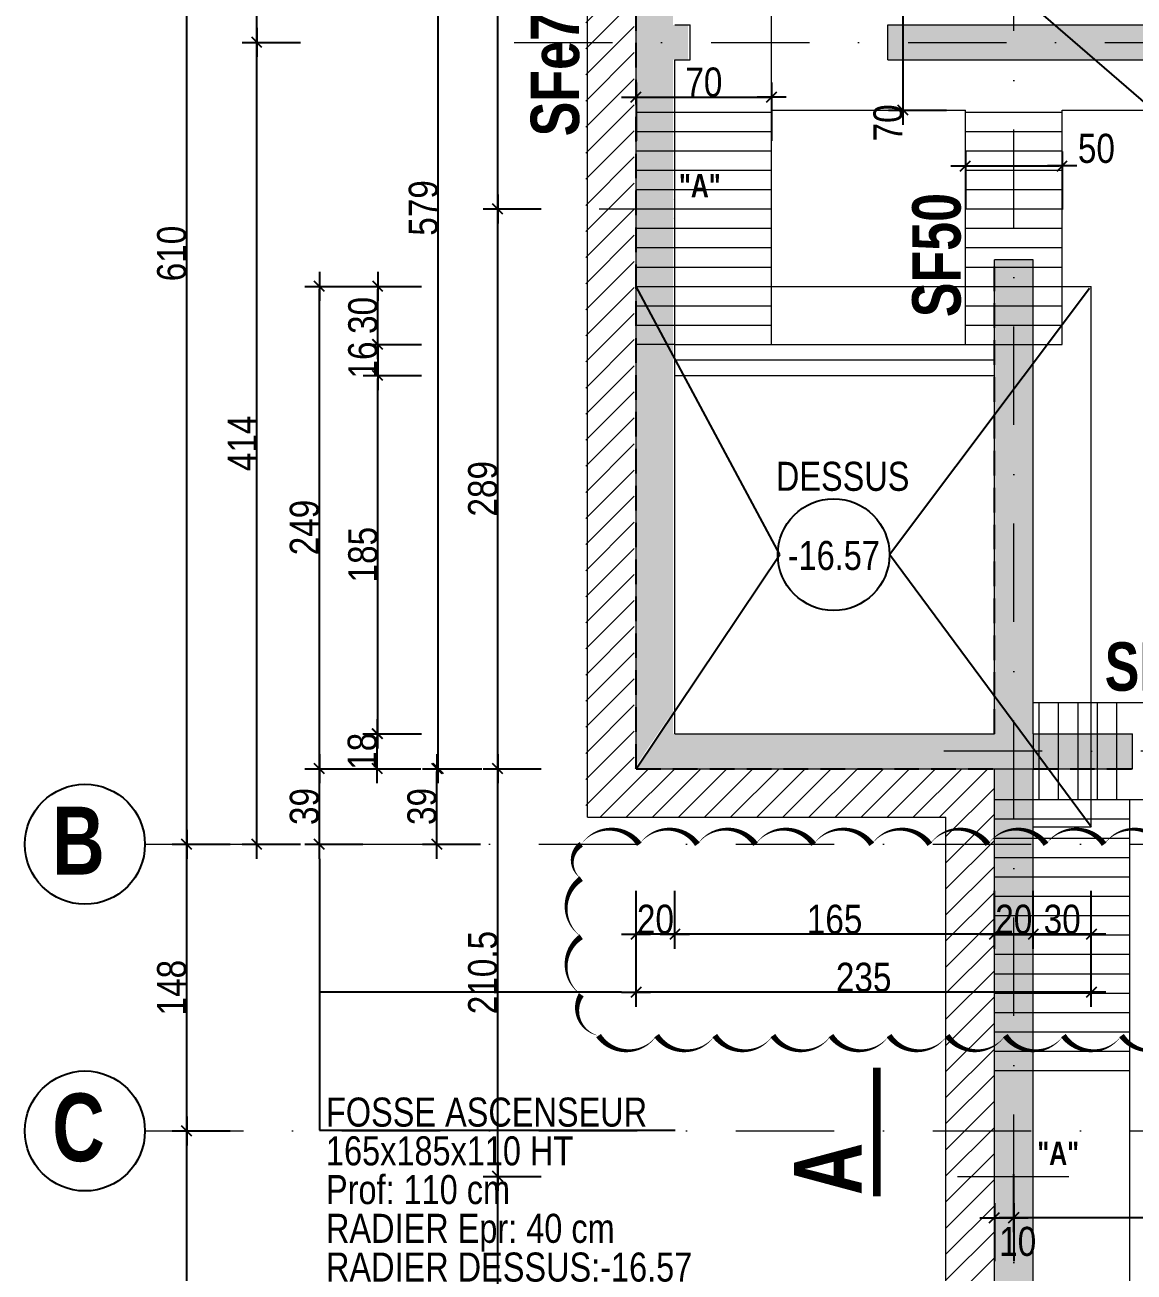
# Model space of a CAD drawing. Header units: centimetres. Extents: x 27441 to 36330, y -3271 to 929.
# Drawn here: x 28565 to 29138, y -848 to -204 of the extents above; entities that cross this region are included whole.
import ezdxf
from ezdxf.enums import TextEntityAlignment as Align

# ---------------------------------------------------------------- set-up
doc = ezdxf.new("R2010")
doc.units = ezdxf.units.CM
doc.header["$PDMODE"] = 1
doc.header["$PDSIZE"] = -2
doc.linetypes.add('CACHEX2', pattern=[19.05, 12.7, -6.35])
doc.linetypes.add('TIRETPTX2', pattern=[50.8, 25.4, -12.7, 0, -12.7])
for name, color, linetype in [('01_cote_gen', 4, 'Continuous'), ('01_linteaux', 2, 'Continuous'), ('01_murs_sup', 2, 'CACHEX2'), ('01_poch_murs', 253, 'Continuous'), ('01_texte', 230, 'Continuous'), ('AA_COTES', 2, 'Continuous')]:
    doc.layers.add(name, color=color, linetype=linetype)
for name, color, linetype, lineweight in [('01_murs_coup', 5, 'Continuous', 60), ('01_sem', 42, 'Continuous', 15), ('01_tram_axes', 2, 'TIRETPTX2', 9)]:
    doc.layers.add(name, color=color, linetype=linetype, lineweight=lineweight)
doc.styles.add('impact', font='impact.ttf')
doc.styles.add('MATTE_TXT', font='arial.ttf')
doc.styles.add('STYLE2', font='ARIALN.TTF')
doc.dimstyles.new('JB50', dxfattribs={"dimscale": 0.1, "dimtxt": 150, "dimasz": 15, "dimexe": 0.1, "dimexo": 0.1, "dimgap": 0.09, "dimtad": 1, "dimdec": 1, "dimdsep": 46, "dimtxsty": 'STYLE2', "dimblk1": 'BOND_G', "dimblk2": 'BOND_D', "dimsah": 1, "dimcen": 1.5, "dimdle": 0.01, "dimse1": 1, "dimse2": 1, "dimclrd": 4, "dimclre": 2, "dimclrt": 6, "dimazin": 2, "dimtfac": 2.333333, "dimtdec": 1, "dimtix": 1, "dimtmove": 2, "dimatfit": 3, "dimldrblk": 'BOND_G', "dimfxl": 1, "dimtolj": 1, "dimtzin": 0, "dimarcsym": 0})

# ---------------------------------------------------------------- blocks, each defined once
blk = doc.blocks.new('BOND_G')
at = {"layer": 'AA_COTES', "color": 0}
for p, q in [((0, -5), (0, 15)), ((5, 0), (-5, 0)), ((1.77, 1.77), (-1.77, -1.77))]:
    blk.add_line(p, q, dxfattribs=at)
blk = doc.blocks.new('BOND_D')
at = {"layer": 'AA_COTES', "color": 0}
for p, q in [((0, 5), (0, -15)), ((5, 0), (-5, 0)), ((-1.77, -1.77), (1.77, 1.77))]:
    blk.add_line(p, q, dxfattribs=at)
blk = doc.blocks.new('*D972')
at = {"layer": '01_cote_gen', "color": 4, "lineweight": -2, "transparency": 16777216}
blk.add_line((28648.42, -1383.86), (28648.42, -776.86), dxfattribs=at)
at = {"layer": 'Defpoints', "color": 0, "lineweight": 0, "transparency": 16777216}
for p in [(28648.42, -775.36), (28715.93, -775.36), (28683.64, -1385.36)]:
    blk.add_point(p, dxfattribs=at)
at = {"layer": '01_cote_gen', "color": 4, "lineweight": -2, "transparency": 16777216, "xscale": 1.5, "yscale": 1.5, "zscale": 1.5}
for name, p, rotation in [('BOND_D', (28648.42, -775.36), 90), ('BOND_G', (28648.42, -1385.36), 270)]:
    blk.add_blockref(name, p, dxfattribs=dict(at, rotation=rotation))
at = {"layer": '01_cote_gen', "color": 6, "transparency": 16777216, "insert": (28640.76, -1080.36), "char_height": 15, "attachment_point": 5, "rotation": 90, "style": 'STYLE2'}
blk.add_mtext('\\A1;610', dxfattribs=at)
blk = doc.blocks.new('*D973')
at = {"layer": '01_cote_gen', "color": 4, "lineweight": -2, "transparency": 16777216}
blk.add_line((28648.42, -773.86), (28648.42, -628.86), dxfattribs=at)
at = {"layer": 'Defpoints', "color": 0, "lineweight": 0, "transparency": 16777216}
for p in [(28648.42, -627.36), (28695.38, -627.36), (28715.93, -775.36)]:
    blk.add_point(p, dxfattribs=at)
at = {"layer": '01_cote_gen', "color": 4, "lineweight": -2, "transparency": 16777216, "xscale": 1.5, "yscale": 1.5, "zscale": 1.5}
for name, p, rotation in [('BOND_D', (28648.42, -627.36), 90), ('BOND_G', (28648.42, -775.36), 270)]:
    blk.add_blockref(name, p, dxfattribs=dict(at, rotation=rotation))
at = {"layer": '01_cote_gen', "color": 6, "transparency": 16777216, "insert": (28640.76, -701.36), "char_height": 15, "attachment_point": 5, "rotation": 90, "style": 'STYLE2'}
blk.add_mtext('\\A1;148', dxfattribs=at)
blk = doc.blocks.new('*D974')
at = {"layer": '01_cote_gen', "color": 4, "lineweight": -2, "transparency": 16777216}
blk.add_line((28648.42, -625.86), (28648.42, -18.86), dxfattribs=at)
at = {"layer": 'Defpoints', "color": 0, "lineweight": 0, "transparency": 16777216}
for p in [(28648.42, -17.36), (28727.67, -17.36), (28695.38, -627.36)]:
    blk.add_point(p, dxfattribs=at)
at = {"layer": '01_cote_gen', "color": 4, "lineweight": -2, "transparency": 16777216, "xscale": 1.5, "yscale": 1.5, "zscale": 1.5}
for name, p, rotation in [('BOND_D', (28648.42, -17.36), 90), ('BOND_G', (28648.42, -627.36), 270)]:
    blk.add_blockref(name, p, dxfattribs=dict(at, rotation=rotation))
at = {"layer": '01_cote_gen', "color": 6, "transparency": 16777216, "insert": (28640.76, -322.36), "char_height": 15, "attachment_point": 5, "rotation": 90, "style": 'STYLE2'}
blk.add_mtext('\\A1;610', dxfattribs=at)
blk = doc.blocks.new('*D1228')
at = {"layer": '01_cote_gen', "color": 4, "lineweight": -2, "transparency": 16777216}
blk.add_line((28684.64, -625.86), (28684.64, -214.86), dxfattribs=at)
at = {"layer": 'Defpoints', "color": 0, "lineweight": 0, "transparency": 16777216}
for p in [(28684.64, -213.36), (28817.45, -213.36), (28801.11, -627.36)]:
    blk.add_point(p, dxfattribs=at)
at = {"layer": '01_cote_gen', "color": 4, "lineweight": -2, "transparency": 16777216, "xscale": 1.5, "yscale": 1.5, "zscale": 1.5}
for name, p, rotation in [('BOND_D', (28684.64, -213.36), 90), ('BOND_G', (28684.64, -627.36), 270)]:
    blk.add_blockref(name, p, dxfattribs=dict(at, rotation=rotation))
at = {"layer": '01_cote_gen', "color": 6, "lineweight": 0, "transparency": 16777216, "insert": (28677.1, -420.36), "char_height": 15, "attachment_point": 5, "rotation": 90, "style": 'STYLE2'}
blk.add_mtext('\\A1;414', dxfattribs=at)
blk = doc.blocks.new('*D1229')
at = {"layer": '01_cote_gen', "color": 4, "lineweight": -2, "transparency": 16777216}
blk.add_line((28684.64, -211.86), (28684.64, -18.86), dxfattribs=at)
at = {"layer": 'Defpoints', "color": 0, "lineweight": 0, "transparency": 16777216}
for p in [(28684.64, -17.36), (28734.2, -17.36), (28707.14, -213.36)]:
    blk.add_point(p, dxfattribs=at)
at = {"layer": '01_cote_gen', "color": 4, "lineweight": -2, "transparency": 16777216, "xscale": 1.5, "yscale": 1.5, "zscale": 1.5}
for name, p, rotation in [('BOND_D', (28684.64, -17.36), 90), ('BOND_G', (28684.64, -213.36), 270)]:
    blk.add_blockref(name, p, dxfattribs=dict(at, rotation=rotation))
at = {"layer": '01_cote_gen', "color": 6, "lineweight": 0, "transparency": 16777216, "insert": (28676.97, -115.36), "char_height": 15, "attachment_point": 5, "rotation": 90, "style": 'STYLE2'}
blk.add_mtext('\\A1;196', dxfattribs=at)
blk = doc.blocks.new('*D1237')
at = {"layer": '01_cote_gen', "color": 4, "lineweight": -2, "transparency": 16777216}
blk.add_line((29420.94, -628.86), (29420.94, -1655.86), dxfattribs=at)
at = {"layer": 'Defpoints', "color": 0, "lineweight": 0, "transparency": 16777216}
for p in [(29365.82, -627.36), (28927.52, -1657.36), (29420.94, -1657.36)]:
    blk.add_point(p, dxfattribs=at)
at = {"layer": '01_cote_gen', "color": 4, "lineweight": -2, "transparency": 16777216, "xscale": 1.5, "yscale": 1.5, "zscale": 1.5}
for name, p, rotation in [('BOND_G', (29420.94, -627.36), 90), ('BOND_D', (29420.94, -1657.36), 270)]:
    blk.add_blockref(name, p, dxfattribs=dict(at, rotation=rotation))
at = {"layer": '01_cote_gen', "color": 6, "lineweight": 0, "transparency": 16777216, "insert": (29413.27, -1142.36), "char_height": 15, "attachment_point": 5, "rotation": 90, "style": 'STYLE2'}
blk.add_mtext('\\A1;1030', dxfattribs=at)
blk = doc.blocks.new('*D904')
at = {"layer": '01_cote_gen', "color": 4, "lineweight": -2, "transparency": 16777216}
blk.add_line((28881.95, -241.63), (28948.95, -241.63), dxfattribs=at)
at = {"layer": 'Defpoints', "color": 0, "lineweight": 0, "transparency": 16777216}
for p in [(28880.45, -240.29), (28950.45, -240.29), (28950.45, -241.63)]:
    blk.add_point(p, dxfattribs=at)
at = {"layer": '01_cote_gen', "color": 4, "lineweight": -2, "transparency": 16777216, "xscale": 1.5, "yscale": 1.5, "zscale": 1.5, "rotation": 180}
blk.add_blockref('BOND_G', (28880.45, -241.63), dxfattribs=at)
at = {"layer": '01_cote_gen', "color": 4, "lineweight": -2, "transparency": 16777216, "xscale": 1.5, "yscale": 1.5, "zscale": 1.5}
blk.add_blockref('BOND_D', (28950.45, -241.63), dxfattribs=at)
at = {"layer": '01_cote_gen', "color": 6, "lineweight": 0, "transparency": 16777216, "insert": (28915.45, -233.96), "char_height": 15, "attachment_point": 5, "style": 'STYLE2'}
blk.add_mtext('\\A1;70', dxfattribs=at)
blk = doc.blocks.new('*D910')
at = {"layer": '01_cote_gen', "color": 4, "lineweight": -2, "transparency": 16777216}
blk.add_line((29018.27, -246.86), (29018.27, -179.86), dxfattribs=at)
at = {"layer": 'Defpoints', "color": 0, "lineweight": 0, "transparency": 16777216}
for p in [(29018.27, -178.36), (29018.86, -178.36), (29018.86, -248.36)]:
    blk.add_point(p, dxfattribs=at)
at = {"layer": '01_cote_gen', "color": 4, "lineweight": -2, "transparency": 16777216, "xscale": 1.5, "yscale": 1.5, "zscale": 1.5}
for name, p, rotation in [('BOND_D', (29018.27, -178.36), 90), ('BOND_G', (29018.27, -248.36), 270)]:
    blk.add_blockref(name, p, dxfattribs=dict(at, rotation=rotation))
at = {"layer": '01_cote_gen', "color": 6, "lineweight": 0, "transparency": 16777216, "insert": (29010.6, -254.93), "char_height": 15, "attachment_point": 5, "rotation": 90, "style": 'STYLE2'}
blk.add_mtext('\\A1;70', dxfattribs=at)
blk = doc.blocks.new('*D914')
at = {"layer": '01_cote_gen', "color": 4, "lineweight": -2, "transparency": 16777216}
blk.add_line((29051.95, -277.17), (29098.95, -277.17), dxfattribs=at)
at = {"layer": 'Defpoints', "color": 0, "lineweight": 0, "transparency": 16777216}
for p in [(29100.45, -277.17), (29050.45, -284.1), (29100.45, -284.1)]:
    blk.add_point(p, dxfattribs=at)
at = {"layer": '01_cote_gen', "color": 4, "lineweight": -2, "transparency": 16777216, "xscale": 1.5, "yscale": 1.5, "zscale": 1.5, "rotation": 180}
blk.add_blockref('BOND_G', (29050.45, -277.17), dxfattribs=at)
at = {"layer": '01_cote_gen', "color": 4, "lineweight": -2, "transparency": 16777216, "xscale": 1.5, "yscale": 1.5, "zscale": 1.5}
blk.add_blockref('BOND_D', (29100.45, -277.17), dxfattribs=at)
at = {"layer": '01_cote_gen', "color": 6, "lineweight": 0, "transparency": 16777216, "insert": (29118.13, -268.18), "char_height": 15, "attachment_point": 5, "style": 'STYLE2'}
blk.add_mtext('\\A1;50', dxfattribs=at)
blk = doc.blocks.new('*D1241')
at = {"layer": '01_cote_gen', "color": 4, "lineweight": -2, "transparency": 16777216}
blk.add_line((29083.96, -673.82), (29066.96, -673.82), dxfattribs=at)
at = {"layer": 'Defpoints', "color": 0, "lineweight": 0, "transparency": 16777216}
for p in [(29065.46, -522.72), (29085.46, -522.72), (29065.46, -673.82)]:
    blk.add_point(p, dxfattribs=at)
at = {"layer": '01_cote_gen', "color": 4, "lineweight": -2, "transparency": 16777216, "xscale": 1.5, "yscale": 1.5, "zscale": 1.5, "rotation": 180}
blk.add_blockref('BOND_D', (29065.46, -673.82), dxfattribs=at)
at = {"layer": '01_cote_gen', "color": 4, "lineweight": -2, "transparency": 16777216, "xscale": 1.5, "yscale": 1.5, "zscale": 1.5}
blk.add_blockref('BOND_G', (29085.46, -673.82), dxfattribs=at)
at = {"layer": '01_cote_gen', "color": 6, "lineweight": 0, "transparency": 16777216, "insert": (29075.46, -666.15), "char_height": 15, "attachment_point": 5, "style": 'STYLE2'}
blk.add_mtext('\\A1;20', dxfattribs=at)
blk = doc.blocks.new('*D1242')
at = {"layer": '01_cote_gen', "color": 4, "lineweight": -2, "transparency": 16777216}
blk.add_line((29063.96, -673.82), (28901.95, -673.82), dxfattribs=at)
at = {"layer": 'Defpoints', "color": 0, "lineweight": 0, "transparency": 16777216}
for p in [(28900.45, -544.87), (29065.46, -544.87), (28900.45, -673.82)]:
    blk.add_point(p, dxfattribs=at)
at = {"layer": '01_cote_gen', "color": 4, "lineweight": -2, "transparency": 16777216, "xscale": 1.5, "yscale": 1.5, "zscale": 1.5, "rotation": 180}
blk.add_blockref('BOND_D', (28900.45, -673.82), dxfattribs=at)
at = {"layer": '01_cote_gen', "color": 4, "lineweight": -2, "transparency": 16777216, "xscale": 1.5, "yscale": 1.5, "zscale": 1.5}
blk.add_blockref('BOND_G', (29065.46, -673.82), dxfattribs=at)
at = {"layer": '01_cote_gen', "color": 6, "lineweight": 0, "transparency": 16777216, "insert": (28982.95, -666.15), "char_height": 15, "attachment_point": 5, "style": 'STYLE2'}
blk.add_mtext('\\A1;165', dxfattribs=at)
blk = doc.blocks.new('*D1243')
at = {"layer": '01_cote_gen', "color": 4, "lineweight": -2, "transparency": 16777216}
blk.add_line((28898.95, -673.82), (28881.95, -673.82), dxfattribs=at)
at = {"layer": 'Defpoints', "color": 0, "lineweight": 0, "transparency": 16777216}
for p in [(28880.45, -545.52), (28900.45, -545.52), (28880.45, -673.82)]:
    blk.add_point(p, dxfattribs=at)
at = {"layer": '01_cote_gen', "color": 4, "lineweight": -2, "transparency": 16777216, "xscale": 1.5, "yscale": 1.5, "zscale": 1.5, "rotation": 180}
blk.add_blockref('BOND_D', (28880.45, -673.82), dxfattribs=at)
at = {"layer": '01_cote_gen', "color": 4, "lineweight": -2, "transparency": 16777216, "xscale": 1.5, "yscale": 1.5, "zscale": 1.5}
blk.add_blockref('BOND_G', (28900.45, -673.82), dxfattribs=at)
at = {"layer": '01_cote_gen', "color": 6, "lineweight": 0, "transparency": 16777216, "insert": (28890.45, -666.15), "char_height": 15, "attachment_point": 5, "style": 'STYLE2'}
blk.add_mtext('\\A1;20', dxfattribs=at)
blk = doc.blocks.new('*D1244')
at = {"layer": '01_cote_gen', "color": 4, "lineweight": -2, "transparency": 16777216}
blk.add_line((29113.96, -673.82), (29086.96, -673.82), dxfattribs=at)
at = {"layer": 'Defpoints', "color": 0, "lineweight": 0, "transparency": 16777216}
for p in [(29115.46, -570.33), (29085.46, -651.32), (29085.46, -673.82)]:
    blk.add_point(p, dxfattribs=at)
at = {"layer": '01_cote_gen', "color": 4, "lineweight": -2, "transparency": 16777216, "xscale": 1.5, "yscale": 1.5, "zscale": 1.5, "rotation": 180}
blk.add_blockref('BOND_D', (29085.46, -673.82), dxfattribs=at)
at = {"layer": '01_cote_gen', "color": 4, "lineweight": -2, "transparency": 16777216, "xscale": 1.5, "yscale": 1.5, "zscale": 1.5}
blk.add_blockref('BOND_G', (29115.46, -673.82), dxfattribs=at)
at = {"layer": '01_cote_gen', "color": 6, "lineweight": 0, "transparency": 16777216, "insert": (29100.46, -666.15), "char_height": 15, "attachment_point": 5, "style": 'STYLE2'}
blk.add_mtext('\\A1;30', dxfattribs=at)
blk = doc.blocks.new('*D917')
at = {"layer": '01_cote_gen', "color": 4, "lineweight": -2, "transparency": 16777216}
blk.add_line((29113.96, -703.78), (28881.95, -703.78), dxfattribs=at)
at = {"layer": 'Defpoints', "color": 0, "lineweight": 0, "transparency": 16777216}
for p in [(28880.45, -681.32), (29115.46, -681.32), (28880.45, -703.78)]:
    blk.add_point(p, dxfattribs=at)
at = {"layer": '01_cote_gen', "color": 4, "lineweight": -2, "transparency": 16777216, "xscale": 1.5, "yscale": 1.5, "zscale": 1.5, "rotation": 180}
blk.add_blockref('BOND_D', (28880.45, -703.78), dxfattribs=at)
at = {"layer": '01_cote_gen', "color": 4, "lineweight": -2, "transparency": 16777216, "xscale": 1.5, "yscale": 1.5, "zscale": 1.5}
blk.add_blockref('BOND_G', (29115.46, -703.78), dxfattribs=at)
at = {"layer": '01_cote_gen', "color": 6, "lineweight": 0, "transparency": 16777216, "insert": (28997.95, -696.11), "char_height": 15, "attachment_point": 5, "style": 'STYLE2'}
blk.add_mtext('\\A1;235', dxfattribs=at)
blk = doc.blocks.new('*D1245')
at = {"layer": '01_cote_gen', "color": 4, "lineweight": -2, "transparency": 16777216}
blk.add_line((28716.91, -586.83), (28716.91, -340.83), dxfattribs=at)
at = {"layer": 'Defpoints', "color": 0, "lineweight": 0, "transparency": 16777216}
for p in [(28716.91, -339.33), (28900.45, -339.33), (28880.45, -588.33)]:
    blk.add_point(p, dxfattribs=at)
at = {"layer": '01_cote_gen', "color": 4, "lineweight": -2, "transparency": 16777216, "xscale": 1.5, "yscale": 1.5, "zscale": 1.5}
for name, p, rotation in [('BOND_D', (28716.91, -339.33), 90), ('BOND_G', (28716.91, -588.33), 270)]:
    blk.add_blockref(name, p, dxfattribs=dict(at, rotation=rotation))
at = {"layer": '01_cote_gen', "color": 6, "lineweight": 0, "transparency": 16777216, "insert": (28709.25, -463.83), "char_height": 15, "attachment_point": 5, "rotation": 90, "style": 'STYLE2'}
blk.add_mtext('\\A1;249', dxfattribs=at)
blk = doc.blocks.new('*D1246')
at = {"layer": '01_cote_gen', "color": 4, "lineweight": -2, "transparency": 16777216}
blk.add_line((28716.91, -625.86), (28716.91, -589.83), dxfattribs=at)
at = {"layer": 'Defpoints', "color": 0, "lineweight": 0, "transparency": 16777216}
for p in [(28716.91, -588.33), (28727.83, -588.33), (28727.83, -627.36)]:
    blk.add_point(p, dxfattribs=at)
at = {"layer": '01_cote_gen', "color": 4, "lineweight": -2, "transparency": 16777216, "xscale": 1.5, "yscale": 1.5, "zscale": 1.5}
for name, p, rotation in [('BOND_D', (28716.91, -588.33), 90), ('BOND_G', (28716.91, -627.36), 270)]:
    blk.add_blockref(name, p, dxfattribs=dict(at, rotation=rotation))
at = {"layer": '01_cote_gen', "color": 6, "lineweight": 0, "transparency": 16777216, "insert": (28709.25, -607.84), "char_height": 15, "attachment_point": 5, "rotation": 90, "style": 'STYLE2'}
blk.add_mtext('\\A1;39', dxfattribs=at)
blk = doc.blocks.new('*D1247')
at = {"layer": '01_cote_gen', "color": 4, "lineweight": -2, "transparency": 16777216}
blk.add_line((28746.79, -586.83), (28746.79, -571.83), dxfattribs=at)
at = {"layer": 'Defpoints', "color": 0, "lineweight": 0, "transparency": 16777216}
for p in [(28746.79, -570.33), (28964.3, -570.33), (28964.3, -588.33)]:
    blk.add_point(p, dxfattribs=at)
at = {"layer": '01_cote_gen', "color": 4, "lineweight": -2, "transparency": 16777216, "xscale": 1.5, "yscale": 1.5, "zscale": 1.5}
for name, p, rotation in [('BOND_D', (28746.79, -570.33), 90), ('BOND_G', (28746.79, -588.33), 270)]:
    blk.add_blockref(name, p, dxfattribs=dict(at, rotation=rotation))
at = {"layer": '01_cote_gen', "color": 6, "lineweight": 0, "transparency": 16777216, "insert": (28739.12, -579.33), "char_height": 15, "attachment_point": 5, "rotation": 90, "style": 'STYLE2'}
blk.add_mtext('\\A1;18', dxfattribs=at)
blk = doc.blocks.new('*D1248')
at = {"layer": '01_cote_gen', "color": 4, "lineweight": -2, "transparency": 16777216}
blk.add_line((28747.1, -568.83), (28747.1, -386.83), dxfattribs=at)
at = {"layer": 'Defpoints', "color": 0, "lineweight": 0, "transparency": 16777216}
for p in [(28747.1, -385.33), (28922.77, -385.33), (28964.37, -570.33)]:
    blk.add_point(p, dxfattribs=at)
at = {"layer": '01_cote_gen', "color": 4, "lineweight": -2, "transparency": 16777216, "xscale": 1.5, "yscale": 1.5, "zscale": 1.5}
for name, p, rotation in [('BOND_D', (28747.1, -385.33), 90), ('BOND_G', (28747.1, -570.33), 270)]:
    blk.add_blockref(name, p, dxfattribs=dict(at, rotation=rotation))
at = {"layer": '01_cote_gen', "color": 6, "lineweight": 0, "transparency": 16777216, "insert": (28739.44, -477.83), "char_height": 15, "attachment_point": 5, "rotation": 90, "style": 'STYLE2'}
blk.add_mtext('\\A1;185', dxfattribs=at)
blk = doc.blocks.new('*D1249')
at = {"layer": '01_cote_gen', "color": 4, "lineweight": -2, "transparency": 16777216}
blk.add_line((28747.11, -367.83), (28747.11, -340.83), dxfattribs=at)
at = {"layer": 'Defpoints', "color": 0, "lineweight": 0, "transparency": 16777216}
for p in [(28747.11, -339.33), (28924.01, -339.33), (28922.17, -369.33)]:
    blk.add_point(p, dxfattribs=at)
at = {"layer": '01_cote_gen', "color": 4, "lineweight": -2, "transparency": 16777216, "xscale": 1.5, "yscale": 1.5, "zscale": 1.5}
for name, p, rotation in [('BOND_D', (28747.11, -339.33), 90), ('BOND_G', (28747.11, -369.33), 270)]:
    blk.add_blockref(name, p, dxfattribs=dict(at, rotation=rotation))
at = {"layer": '01_cote_gen', "color": 6, "lineweight": 0, "transparency": 16777216, "insert": (28739.44, -354.33), "char_height": 15, "attachment_point": 5, "rotation": 90, "style": 'STYLE2'}
blk.add_mtext('\\A1;30', dxfattribs=at)
blk = doc.blocks.new('*D1250')
at = {"layer": '01_cote_gen', "color": 4, "lineweight": -2, "transparency": 16777216}
for p, q in [((28747.09, -367.83), (28747.09, -366.33)), ((28747.09, -369.33), (28747.09, -385.33)), ((28747.09, -386.83), (28747.09, -388.33))]:
    blk.add_line(p, q, dxfattribs=at)
at = {"layer": 'Defpoints', "color": 0, "lineweight": 0, "transparency": 16777216}
for p in [(28925.18, -369.33), (28747.09, -385.33), (28925.18, -385.33)]:
    blk.add_point(p, dxfattribs=at)
at = {"layer": '01_cote_gen', "color": 4, "lineweight": -2, "transparency": 16777216, "xscale": 1.5, "yscale": 1.5, "zscale": 1.5}
for name, p, rotation in [('BOND_G', (28747.09, -369.33), 270), ('BOND_D', (28747.09, -385.33), 90)]:
    blk.add_blockref(name, p, dxfattribs=dict(at, rotation=rotation))
at = {"layer": '01_cote_gen', "color": 6, "lineweight": 0, "transparency": 16777216, "insert": (28739.42, -377.33), "char_height": 15, "attachment_point": 5, "rotation": 90, "style": 'STYLE2'}
blk.add_mtext('\\A1;16', dxfattribs=at)
blk = doc.blocks.new('*D1252')
at = {"layer": '01_cote_gen', "color": 4, "lineweight": -2, "transparency": 16777216}
blk.add_line((28777.62, -625.86), (28777.62, -589.83), dxfattribs=at)
at = {"layer": 'Defpoints', "color": 0, "lineweight": 0, "transparency": 16777216}
for p in [(28777.62, -588.33), (28953.37, -588.33), (28953.37, -627.36)]:
    blk.add_point(p, dxfattribs=at)
at = {"layer": '01_cote_gen', "color": 4, "lineweight": -2, "transparency": 16777216, "xscale": 1.5, "yscale": 1.5, "zscale": 1.5}
for name, p, rotation in [('BOND_D', (28777.62, -588.33), 90), ('BOND_G', (28777.62, -627.36), 270)]:
    blk.add_blockref(name, p, dxfattribs=dict(at, rotation=rotation))
at = {"layer": '01_cote_gen', "color": 6, "lineweight": 0, "transparency": 16777216, "insert": (28769.96, -607.84), "char_height": 15, "attachment_point": 5, "rotation": 90, "style": 'STYLE2'}
blk.add_mtext('\\A1;39', dxfattribs=at)
blk = doc.blocks.new('*D1253')
at = {"layer": '01_cote_gen', "color": 4, "lineweight": -2, "transparency": 16777216}
blk.add_line((28778.34, -586.83), (28778.34, -10.86), dxfattribs=at)
at = {"layer": 'Defpoints', "color": 0, "lineweight": 0, "transparency": 16777216}
for p in [(28778.34, -9.36), (28964.74, -9.36), (28933.22, -588.33)]:
    blk.add_point(p, dxfattribs=at)
at = {"layer": '01_cote_gen', "color": 4, "lineweight": -2, "transparency": 16777216, "xscale": 1.5, "yscale": 1.5, "zscale": 1.5}
for name, p, rotation in [('BOND_D', (28778.34, -9.36), 90), ('BOND_G', (28778.34, -588.33), 270)]:
    blk.add_blockref(name, p, dxfattribs=dict(at, rotation=rotation))
at = {"layer": '01_cote_gen', "color": 6, "lineweight": 0, "transparency": 16777216, "insert": (28770.67, -298.84), "char_height": 15, "attachment_point": 5, "rotation": 90, "style": 'STYLE2'}
blk.add_mtext('\\A1;579', dxfattribs=at)
blk = doc.blocks.new('*D1254')
at = {"layer": '01_cote_gen', "color": 4, "lineweight": -2, "transparency": 16777216}
blk.add_line((29256.95, -820.15), (29076.95, -820.15), dxfattribs=at)
at = {"layer": 'Defpoints', "color": 0, "lineweight": 0, "transparency": 16777216}
for p in [(29075.45, -391.18), (29075.45, -820.15), (29258.45, -823.1)]:
    blk.add_point(p, dxfattribs=at)
at = {"layer": '01_cote_gen', "color": 4, "lineweight": -2, "transparency": 16777216, "xscale": 1.5, "yscale": 1.5, "zscale": 1.5, "rotation": 180}
blk.add_blockref('BOND_D', (29075.45, -820.15), dxfattribs=at)
at = {"layer": '01_cote_gen', "color": 4, "lineweight": -2, "transparency": 16777216, "xscale": 1.5, "yscale": 1.5, "zscale": 1.5}
blk.add_blockref('BOND_G', (29258.45, -820.15), dxfattribs=at)
at = {"layer": '01_cote_gen', "color": 6, "lineweight": 0, "transparency": 16777216, "insert": (29166.95, -812.49), "char_height": 15, "attachment_point": 5, "style": 'STYLE2'}
blk.add_mtext('\\A1;183', dxfattribs=at)
blk = doc.blocks.new('*D1256')
at = {"layer": '01_cote_gen', "color": 4, "lineweight": -2, "transparency": 16777216}
blk.add_line((29066.95, -820.15), (29073.95, -820.15), dxfattribs=at)
at = {"layer": 'Defpoints', "color": 0, "lineweight": 0, "transparency": 16777216}
for p in [(29065.45, -812.81), (29075.45, -812.81), (29075.45, -820.15)]:
    blk.add_point(p, dxfattribs=at)
at = {"layer": '01_cote_gen', "color": 4, "lineweight": -2, "transparency": 16777216, "xscale": 1.5, "yscale": 1.5, "zscale": 1.5, "rotation": 180}
blk.add_blockref('BOND_G', (29065.45, -820.15), dxfattribs=at)
at = {"layer": '01_cote_gen', "color": 4, "lineweight": -2, "transparency": 16777216, "xscale": 1.5, "yscale": 1.5, "zscale": 1.5}
blk.add_blockref('BOND_D', (29075.45, -820.15), dxfattribs=at)
at = {"layer": '01_cote_gen', "color": 6, "lineweight": 0, "transparency": 16777216, "insert": (29077.5, -832.46), "char_height": 15, "attachment_point": 5, "style": 'STYLE2'}
blk.add_mtext('\\A1;10', dxfattribs=at)
blk = doc.blocks.new('*D949')
at = {"layer": '01_cote_gen', "color": 4, "lineweight": -2, "transparency": 16777216}
blk.add_line((28809, -797.33), (28809, -589.83), dxfattribs=at)
at = {"layer": 'Defpoints', "color": 0, "lineweight": 0, "transparency": 16777216}
for p in [(28809, -588.33), (28880.45, -588.33), (29103.84, -798.83)]:
    blk.add_point(p, dxfattribs=at)
at = {"layer": '01_cote_gen', "color": 4, "lineweight": -2, "transparency": 16777216, "xscale": 1.5, "yscale": 1.5, "zscale": 1.5}
for name, p, rotation in [('BOND_D', (28809, -588.33), 90), ('BOND_G', (28809, -798.83), 270)]:
    blk.add_blockref(name, p, dxfattribs=dict(at, rotation=rotation))
at = {"layer": '01_cote_gen', "color": 6, "lineweight": 0, "transparency": 16777216, "insert": (28801.34, -693.58), "char_height": 15, "attachment_point": 5, "rotation": 90, "style": 'STYLE2'}
blk.add_mtext('\\A1;210.5', dxfattribs=at)
blk = doc.blocks.new('*D950')
at = {"layer": '01_cote_gen', "color": 4, "lineweight": -2, "transparency": 16777216}
blk.add_line((28809, -586.83), (28809, -300.83), dxfattribs=at)
at = {"layer": 'Defpoints', "color": 0, "lineweight": 0, "transparency": 16777216}
for p in [(28809, -299.33), (28915.45, -299.33), (28880.45, -588.33)]:
    blk.add_point(p, dxfattribs=at)
at = {"layer": '01_cote_gen', "color": 4, "lineweight": -2, "transparency": 16777216, "xscale": 1.5, "yscale": 1.5, "zscale": 1.5}
for name, p, rotation in [('BOND_D', (28809, -299.33), 90), ('BOND_G', (28809, -588.33), 270)]:
    blk.add_blockref(name, p, dxfattribs=dict(at, rotation=rotation))
at = {"layer": '01_cote_gen', "color": 6, "lineweight": 0, "transparency": 16777216, "insert": (28801.34, -443.83), "char_height": 15, "attachment_point": 5, "rotation": 90, "style": 'STYLE2'}
blk.add_mtext('\\A1;289', dxfattribs=at)
blk = doc.blocks.new('*D951')
at = {"layer": '01_cote_gen', "color": 4, "lineweight": -2, "transparency": 16777216}
blk.add_line((28809, -297.83), (28809, -10.86), dxfattribs=at)
at = {"layer": 'Defpoints', "color": 0, "lineweight": 0, "transparency": 16777216}
for p in [(28809, -9.36), (28918.34, -9.36), (28816.5, -299.33)]:
    blk.add_point(p, dxfattribs=at)
at = {"layer": '01_cote_gen', "color": 4, "lineweight": -2, "transparency": 16777216, "xscale": 1.5, "yscale": 1.5, "zscale": 1.5}
for name, p, rotation in [('BOND_D', (28809, -9.36), 90), ('BOND_G', (28809, -299.33), 270)]:
    blk.add_blockref(name, p, dxfattribs=dict(at, rotation=rotation))
at = {"layer": '01_cote_gen', "color": 6, "lineweight": 0, "transparency": 16777216, "insert": (28801.34, -154.34), "char_height": 15, "attachment_point": 5, "rotation": 90, "style": 'STYLE2'}
blk.add_mtext('\\A1;290', dxfattribs=at)
blk = doc.blocks.new('*D952')
at = {"layer": '01_cote_gen', "color": 4, "lineweight": -2, "transparency": 16777216}
blk.add_line((28809, -1007.84), (28809, -800.33), dxfattribs=at)
at = {"layer": 'Defpoints', "color": 0, "lineweight": 0, "transparency": 16777216}
for p in [(28809, -798.83), (29103.84, -798.83), (29065.45, -1009.34)]:
    blk.add_point(p, dxfattribs=at)
at = {"layer": '01_cote_gen', "color": 4, "lineweight": -2, "transparency": 16777216, "xscale": 1.5, "yscale": 1.5, "zscale": 1.5}
for name, p, rotation in [('BOND_D', (28809, -798.83), 90), ('BOND_G', (28809, -1009.34), 270)]:
    blk.add_blockref(name, p, dxfattribs=dict(at, rotation=rotation))
at = {"layer": '01_cote_gen', "color": 6, "lineweight": 0, "transparency": 16777216, "insert": (28801.34, -904.09), "char_height": 15, "attachment_point": 5, "rotation": 90, "style": 'STYLE2'}
blk.add_mtext('\\A1;210.5', dxfattribs=at)

msp = doc.modelspace()

# ---------------------------------------------------------------- hatches: boundary and pattern name
at = {"layer": '01_poch_murs', "lineweight": 0}
h = msp.add_hatch(color=256, dxfattribs=at)
h.dxf.hatch_style = 1
h.paths.add_polyline_path([(30272.37, -9.36), (28880.45, -9.36), (28880.45, -339.33), (28899.45, -376.67), (28899.45, -222.36), (28907.32, -222.36), (28907.32, -204.36), (28899.45, -204.36), (28899.45, -34.36), (29249.45, -34.36), (29249.45, -204.36), (29095.89, -204.36), (29116.69, -222.36), (29249.45, -222.36), (29249.45, -337.26), (29267.45, -352.83), (29267.45, -34.36), (29675.45, -34.36), (29675.45, -458.36), (29695.45, -458.36), (29695.45, -34.36), (30252.37, -34.36), (30252.37, -458.36), (30272.37, -458.36)])
h.paths.add_polyline_path([(29095.89, -204.36), (29010.52, -204.36), (29010.52, -222.36), (29116.69, -222.36)], flags=17)
h = msp.add_hatch(dxfattribs=at)
h.set_pattern_fill('ANSI31', color=256, scale=3)
h.set_pattern_definition([(45, (0, -4918.752), (-6.735192, 6.735192), [])])
h.paths.add_polyline_path([(28879.45, -17.36), (28854.45, -17.36), (28854.45, -613.33), (29040.46, -613.33), (29040.45, -627.36), (29065.45, -627.36), (29065.46, -588.33), (28879.45, -588.33)])
h.paths.add_polyline_path([(29065.45, -627.36), (29040.45, -627.36), (29040.45, -775.36), (29065.45, -775.36)])
h.paths.add_polyline_path([(29065.45, -775.36), (29040.45, -775.36), (29040.45, -984.34), (28955.45, -984.34), (28955.45, -1385.36), (28980.45, -1385.36), (28980.45, -1009.34), (29065.45, -1009.34)])
h.paths.add_polyline_path([(28980.45, -1385.36), (28955.45, -1385.36), (28955.45, -1657.36), (28980.45, -1657.36)])
h.paths.add_polyline_path([(28980.45, -1657.36), (28955.45, -1657.36), (28955.45, -1797.36), (28980.45, -1797.36)])
h = msp.add_hatch(color=256, dxfattribs=at)
h.dxf.hatch_style = 1
h.paths.add_polyline_path([(28899.45, -376.67), (28880.45, -339.33), (28880.45, -588.33), (28899.45, -558.53)])
h.paths.add_polyline_path([(29065.46, -550.88), (29065.46, -570.33), (28899.45, -570.33), (28899.45, -558.53), (28879.45, -588.33), (29065.46, -588.33), (29065.45, -1009.34), (28980.45, -1009.34), (28980.45, -1797.36), (29085.45, -1797.36), (29085.45, -1667.36), (30272.37, -1667.36), (30272.37, -1632.36), (30252.37, -1632.36), (30252.37, -1642.36), (29697.95, -1642.36), (29697.95, -1219.36), (29672.95, -1219.36), (29672.95, -1642.36), (29085.45, -1642.36), (29085.45, -1219.34), (29065.45, -1219.34), (29065.45, -1777.36), (29000.45, -1777.36), (29000.45, -1029.34), (29085.45, -1029.34), (29085.46, -588.33), (29093.21, -588.33)])
h.paths.add_polyline_path([(29136.68, -570.33), (29085.46, -570.33), (29085.46, -379.07), (29065.46, -405.7), (29065.46, -550.88), (29093.21, -588.33), (29136.68, -588.33)])
h.paths.add_polyline_path([(29085.46, -325.56), (29065.46, -325.56), (29065.46, -405.7), (29085.46, -379.07)])

# ---------------------------------------------------------------- linework, layer by layer
at = {"layer": '01_linteaux', "lineweight": 0}
for p, q in [((28855.45, -613.33), (28855.45, 15.64)), ((28900.45, -369.33), (29065.46, -369.33)), ((29065.46, -369.33), (29085.46, -369.33)), ((28900.45, -377.33), (29065.46, -377.33)), ((28900.45, -385.33), (29065.46, -385.33)), ((29085.46, -570.33), (29085.46, -588.33)), ((29065.46, -588.33), (29085.46, -588.33)), ((28855.45, -613.33), (29040.46, -613.33)), ((29040.45, -984.34), (29040.46, -613.33))]:
    msp.add_line(p, q, dxfattribs=at)
at = {"layer": '01_murs_coup', "lineweight": 18}
for p, q in [((28880.45, -588.33), (28880.45, -9.36)), ((28900.45, -204.36), (28908.32, -204.36)), ((28900.45, -204.36), (28908.32, -204.36)), ((28908.32, -222.36), (28908.32, -204.36)), ((29010.52, -222.36), (29010.52, -204.36)), ((29010.52, -204.36), (29249.45, -204.36)), ((29010.52, -204.36), (29249.45, -204.36)), ((28900.45, -570.33), (28900.45, -222.36)), ((28900.45, -222.36), (28908.32, -222.36)), ((28900.45, -222.36), (28908.32, -222.36)), ((29010.52, -222.36), (29249.45, -222.36)), ((29085.46, -325.56), (29065.46, -325.56)), ((29065.46, -570.33), (29065.46, -325.56)), ((29085.46, -570.33), (29085.46, -325.56)), ((28900.45, -570.33), (29065.46, -570.33)), ((29085.46, -570.33), (29136.68, -570.33)), ((29136.68, -588.33), (29136.68, -570.33)), ((28880.45, -588.33), (29065.46, -588.33)), ((29065.45, -1009.34), (29065.46, -588.33)), ((29085.45, -1029.34), (29085.46, -588.33)), ((29085.46, -588.33), (29136.68, -588.33))]:
    msp.add_line(p, q, dxfattribs=at)
at = {"layer": '01_murs_sup'}
for p, q in [((28880.45, -588.33), (28880.45, -9.36)), ((29065.46, -570.33), (29065.46, -325.56)), ((28880.45, -588.33), (29065.46, -588.33)), ((29085.46, -588.33), (29136.68, -588.33))]:
    msp.add_line(p, q, dxfattribs=at)
at = {"layer": '01_poch_murs', "lineweight": 18}
for p, q in [((28880.45, -259.33), (28950.45, -259.33)), ((28880.45, -269.33), (28950.45, -269.33)), ((28880.45, -279.33), (28950.45, -279.33)), ((28880.45, -279.33), (28950.45, -279.33)), ((28880.45, -289.33), (28950.45, -289.33)), ((28880.45, -299.33), (28950.45, -299.33)), ((28880.45, -309.33), (28950.45, -309.33)), ((28880.45, -319.33), (28950.45, -319.33)), ((28880.45, -329.33), (28950.45, -329.33)), ((28880.45, -349.33), (28950.45, -349.33)), ((28880.45, -359.33), (28950.45, -359.33)), ((29088.45, -554.33), (29088.45, -604.33)), ((29098.45, -554.33), (29098.45, -604.33)), ((29108.45, -554.33), (29108.45, -604.33)), ((29118.45, -554.33), (29118.45, -604.33)), ((29128.45, -554.33), (29128.45, -604.33)), ((29135.45, -614.33), (29065.46, -614.33)), ((29135.45, -624.33), (29065.46, -624.33)), ((29135.45, -634.33), (29065.46, -634.33)), ((29135.45, -644.33), (29065.46, -644.33)), ((29135.45, -654.33), (29065.46, -654.33)), ((29135.45, -664.33), (29065.46, -664.33)), ((29135.45, -674.33), (29065.46, -674.33)), ((29135.45, -684.33), (29065.46, -684.33)), ((29135.45, -694.33), (29065.46, -694.33)), ((29135.45, -704.33), (29065.46, -704.33)), ((29135.45, -714.33), (29065.46, -714.33)), ((29135.45, -724.33), (29065.46, -724.33)), ((29135.45, -734.33), (29065.46, -734.33)), ((29135.45, -744.33), (29065.46, -744.33))]:
    msp.add_line(p, q, dxfattribs=at)
at = {"layer": '01_sem', "lineweight": 18}
for p, q in [((28950.45, -369.33), (28950.45, -9.36)), ((28880.45, -249.33), (28950.45, -249.33)), ((28950.45, -248.36), (29050.45, -248.36)), ((29050.45, -369.33), (29050.45, -248.36)), ((29050.45, -249.33), (29100.45, -249.33)), ((29100.45, -369.33), (29100.45, -248.36)), ((29100.45, -248.36), (29223.45, -248.36)), ((29050.45, -259.33), (29100.45, -259.33)), ((29050.45, -269.33), (29100.45, -269.33)), ((29050.45, -279.33), (29100.45, -279.33)), ((29050.45, -289.33), (29100.45, -289.33)), ((29050.45, -299.33), (29100.45, -299.33)), ((29050.45, -309.33), (29100.45, -309.33)), ((29050.45, -319.33), (29100.45, -319.33)), ((29050.45, -329.33), (29100.45, -329.33)), ((28880.45, -339.33), (28950.45, -339.33)), ((28900.45, -339.33), (29115.46, -339.33)), ((29115.46, -618.33), (29115.46, -339.33)), ((29050.45, -349.33), (29100.45, -349.33)), ((29050.45, -359.33), (29100.45, -359.33)), ((28900.45, -369.33), (28880.45, -369.33)), ((29085.46, -369.33), (29100.45, -369.33)), ((29198.45, -554.33), (29085.46, -554.33)), ((29198.45, -604.33), (29065.46, -604.33)), ((29135.45, -1079.34), (29135.45, -604.33)), ((29085.46, -618.33), (29115.46, -618.33))]:
    msp.add_line(p, q, dxfattribs=at)
at = {"layer": '01_sem', "lineweight": 5}
for p, q in [((28861.34, -299.33), (28918.84, -299.33)), ((29046.34, -798.83), (29103.84, -798.83))]:
    msp.add_line(p, q, dxfattribs=at)
for points in [[(28880.45, -304.33), (28900.45, -304.33), (28900.45, -294.33), (28880.45, -294.33)], [(29065.45, -803.83), (29085.45, -803.83), (29085.45, -793.83), (29065.45, -793.83)]]:
    msp.add_solid(points, dxfattribs=at)
at = {"layer": '01_texte'}
for p, q in [((29913, -911.5), (28900.45, -34.36)), ((28954.61, -477.83), (28880.45, -339.33)), ((29011.29, -477.83), (29114.57, -340.3)), ((28880.45, -588.33), (28954.61, -477.83)), ((29115.46, -618.33), (29011.29, -477.83)), ((28716.91, -634.86), (28716.91, -774.95)), ((28872.95, -703.78), (28716.91, -703.78)), ((28716.91, -774.95), (28900.55, -774.95))]:
    msp.add_line(p, q, dxfattribs=at)
msp.add_lwpolyline([(29161.07, -726.13, 0, 3, -0.520567), (29131.07, -726.13, 0, 3, -0.520567), (29101.07, -726.13, 0, 3, -0.520567), (29071.07, -726.13, 0, 3, -0.520567), (29041.07, -726.13, 0, 3, -0.520567), (29011.07, -726.13, 0, 3, -0.520567), (28981.07, -726.13, 0, 3, -0.520567), (28951.07, -726.13, 0, 3, -0.520567), (28921.07, -726.13, 0, 3, -0.520567), (28891.07, -726.13, 0, 3, -0.520567), (28861.07, -726.13, 0, 3, -0.520567), (28852.13, -705.07, 0, 3, -0.520567), (28852.13, -675.07, 0, 3, -0.520567), (28852.13, -645.07, 0, 3, -0.520567), (28852.13, -627.36, 0, 3, -0.520567), (28882.13, -627.36, 0, 3, -0.520567), (28912.13, -627.36, 0, 3, -0.520567), (28942.13, -627.36, 0, 3, -0.520567), (28972.13, -627.36, 0, 3, -0.520567), (29002.13, -627.36, 0, 3, -0.520567), (29032.13, -627.36, 0, 3, -0.520567), (29062.13, -627.36, 0, 3, -0.520567), (29092.13, -627.36, 0, 3, -0.520567), (29122.13, -627.36, 0, 3, -0.520567), (29152.13, -627.36, 0, 3, -0.520567)], format="xyseb", dxfattribs=at)
at = {"layer": '01_texte', "const_width": 4}
msp.add_lwpolyline([(29004.79, -742.74), (29004.79, -809.13)], dxfattribs=at)
at = {"layer": '01_texte'}
for centre, radius in [((28982.45, -477.83), 28.84), ((28595.89, -627.36), 30.98), ((28595.89, -775.36), 30.98)]:
    msp.add_circle(centre, radius, dxfattribs=at)
at = {"layer": '01_tram_axes', "ltscale": 2}
for p, q in [((29075.45, -1936.39), (29075.45, 797.29)), ((28817.45, -213.36), (29397.01, -213.36)), ((29395.22, -579.33), (29032.07, -579.33)), ((28626.87, -627.36), (36267.9, -627.36)), ((28626.87, -775.36), (36267.9, -775.36))]:
    msp.add_line(p, q, dxfattribs=at)

# ---------------------------------------------------------------- texts
at = {"layer": '01_texte', "style": 'impact'}
for s, height, p in [('SFe70', 25, (28858.54, -182.84)), ('SF50', 25, (29055.52, -291.11)), ('A', 35, (29007.47, -781.4))]:
    msp.add_text(s, height=height, rotation=90, dxfattribs=at).set_placement(p, align=Align.BOTTOM_RIGHT)
for p in [(28902.62, -293.36), (29087.63, -792.87)]:
    msp.add_text('"A"', height=12, dxfattribs=at).set_placement(p)
at = {"layer": '01_texte', "style": 'MATTE_TXT', "width": 0.8}
for s, p in [('DESSUS', (28952.65, -449.38)), ('-16.57', (28958.78, -490.24)), ('FOSSE ASCENSEUR', (28720.35, -777.61)), ('165x185x110 HT', (28720.35, -797.61)), ('Prof: 110 cm', (28720.35, -817.61)), ('RADIER Epr: 40 cm', (28720.35, -837.61)), ('RADIER DESSUS:-16.57', (28720.35, -857.61))]:
    msp.add_text(s, height=15, dxfattribs=at).set_placement(p, align=Align.BOTTOM_LEFT)
at = {"layer": '01_texte', "style": 'impact'}
msp.add_text('SF50', height=25, dxfattribs=at).set_placement((29186.51, -555.58), align=Align.BOTTOM_RIGHT)
for s, p in [('B', (28592.55, -625.48)), ('C', (28592.55, -773.48))]:
    msp.add_text(s, height=35, dxfattribs=at).set_placement(p, align=Align.MIDDLE_CENTER)

# ---------------------------------------------------------------- dimensions: what is measured, and where the dimension line sits
at = {"layer": '01_cote_gen', "lineweight": 0}
for base, p1, p2, picture, middle in [((28778.34, -9.36), (28933.22, -588.33), (28964.74, -9.36), '*D1253', (28770.67, -298.84)), ((28809, -9.36), (28816.5, -299.33), (28918.34, -9.36), '*D951', (28801.34, -154.34)), ((28684.64, -17.36), (28707.14, -213.36), (28734.2, -17.36), '*D1229', (28676.97, -115.36)), ((28684.64, -213.36), (28801.11, -627.36), (28817.45, -213.36), '*D1228', (28677.1, -420.36)), ((28809, -299.33), (28880.45, -588.33), (28915.45, -299.33), '*D950', (28801.34, -443.83)), ((28716.91, -339.33), (28880.45, -588.33), (28900.45, -339.33), '*D1245', (28709.25, -463.83)), ((28747.11, -339.33), (28922.17, -369.33), (28924.01, -339.33), '*D1249', (28739.44, -354.33)), ((28747.09, -385.33), (28925.18, -369.33), (28925.18, -385.33), '*D1250', (28739.42, -377.33)), ((28747.1, -385.33), (28964.37, -570.33), (28922.77, -385.33), '*D1248', (28739.44, -477.83)), ((28746.79, -570.33), (28964.3, -588.33), (28964.3, -570.33), '*D1247', (28739.12, -579.33)), ((28716.91, -588.33), (28727.83, -627.36), (28727.83, -588.33), '*D1246', (28709.25, -607.84)), ((28777.62, -588.33), (28953.37, -627.36), (28953.37, -588.33), '*D1252', (28769.96, -607.84)), ((28809, -588.33), (29103.84, -798.83), (28880.45, -588.33), '*D949', (28801.34, -693.58)), ((29420.94, -1657.36), (29365.82, -627.36), (28927.52, -1657.36), '*D1237', (29413.27, -1142.36)), ((28809, -798.83), (29065.45, -1009.34), (29103.84, -798.83), '*D952', (28801.34, -904.09))]:
    dim = msp.add_linear_dim(base=base, p1=p1, p2=p2, angle=90, dimstyle='JB50', dxfattribs=at)
    dim.commit()
    dim.dimension.update_dxf_attribs({"geometry": picture, "text_midpoint": middle})
at = {"layer": '01_cote_gen'}
for base, p1, p2, picture, middle in [((28648.42, -17.36), (28695.38, -627.36), (28727.67, -17.36), '*D974', (28640.76, -322.36)), ((28648.42, -627.36), (28715.93, -775.36), (28695.38, -627.36), '*D973', (28640.76, -701.36)), ((28648.42, -775.36), (28683.64, -1385.36), (28715.93, -775.36), '*D972', (28640.76, -1080.36))]:
    dim = msp.add_linear_dim(base=base, p1=p1, p2=p2, angle=90, dimstyle='JB50', dxfattribs=at)
    dim.commit()
    dim.dimension.update_dxf_attribs({"geometry": picture, "text_midpoint": middle})
at = {"layer": '01_cote_gen', "lineweight": 0}
dim = msp.add_linear_dim(base=(29018.27, -178.36), p1=(29018.86, -248.36), p2=(29018.86, -178.36), angle=90, dimstyle='JB50', dxfattribs=at)
dim.commit()
dim.dimension.update_dxf_attribs({"geometry": '*D910', "text_midpoint": (29010.6, -254.93), "dimtype": 160})
for base, p1, p2, picture, middle in [((28950.45, -241.63), (28880.45, -240.29), (28950.45, -240.29), '*D904', (28915.45, -233.96)), ((29075.45, -820.15), (29258.45, -823.1), (29075.45, -391.18), '*D1254', (29166.95, -812.49)), ((29065.46, -673.82), (29085.46, -522.72), (29065.46, -522.72), '*D1241', (29075.46, -666.15)), ((28880.45, -673.82), (28900.45, -545.52), (28880.45, -545.52), '*D1243', (28890.45, -666.15)), ((28900.45, -673.82), (29065.46, -544.87), (28900.45, -544.87), '*D1242', (28982.95, -666.15)), ((29085.46, -673.82), (29115.46, -570.33), (29085.46, -651.32), '*D1244', (29100.46, -666.15)), ((28880.45, -703.78), (29115.46, -681.32), (28880.45, -681.32), '*D917', (28997.95, -696.11))]:
    dim = msp.add_linear_dim(base=base, p1=p1, p2=p2, dimstyle='JB50', dxfattribs=at)
    dim.commit()
    dim.dimension.update_dxf_attribs({"geometry": picture, "text_midpoint": middle})
for base, p1, p2, picture, middle in [((29100.45, -277.17), (29050.45, -284.1), (29100.45, -284.1), '*D914', (29118.13, -268.18)), ((29075.45, -820.15), (29065.45, -812.81), (29075.45, -812.81), '*D1256', (29077.5, -832.46))]:
    dim = msp.add_linear_dim(base=base, p1=p1, p2=p2, dimstyle='JB50', dxfattribs=at)
    dim.commit()
    dim.dimension.update_dxf_attribs({"geometry": picture, "text_midpoint": middle, "dimtype": 160})

doc.saveas('drawing.dxf')
